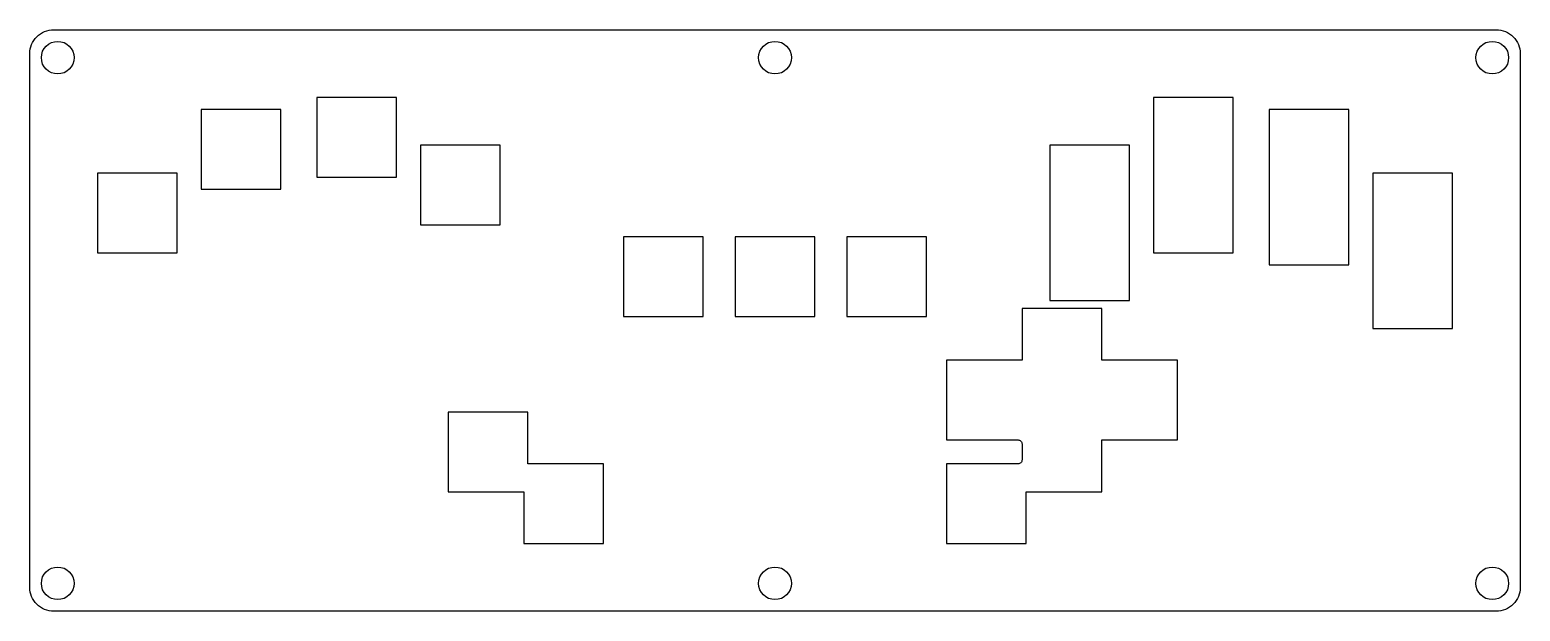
# Model space of a CAD drawing. Header units: millimetres. Extents: x 0 to 374, y 0 to 146.
import ezdxf

# ---------------------------------------------------------------- set-up
doc = ezdxf.new("R2010")
doc.units = ezdxf.units.MM
doc.layers.get('0').update_dxf_attribs({"linetype": 'CONTINUOUS'})

msp = doc.modelspace()

# ---------------------------------------------------------------- linework, layer by layer
for points in [[(368, 0), (6, 0, -0.414214), (0, 6), (0, 140, -0.414214), (6, 146), (368, 146, -0.414214), (374, 140), (374, 6, -0.414214)], [(269, 76), (249, 76), (249, 63), (230, 63), (230, 43), (248, 43, -0.414214), (249, 42), (249, 38, -0.414214), (248, 37), (230, 37), (230, 17), (250, 17), (250, 30), (269, 30), (269, 43), (288, 43), (288, 63), (269, 63)]]:
    msp.add_lwpolyline(points, format="xyb", close=True)
for points in [[(92, 129), (72, 129), (72, 109), (92, 109)], [(302, 129), (282, 129), (282, 90), (302, 90)], [(63, 126), (43, 126), (43, 106), (63, 106)], [(331, 126), (311, 126), (311, 87), (331, 87)], [(118, 117), (98, 117), (98, 97), (118, 97)], [(256, 78), (276, 78), (276, 117), (256, 117)], [(37, 110), (17, 110), (17, 90), (37, 90)], [(357, 110), (337, 110), (337, 71), (357, 71)], [(169, 94), (149, 94), (149, 74), (169, 74)], [(197, 94), (177, 94), (177, 74), (197, 74)], [(225, 94), (205, 94), (205, 74), (225, 74)], [(125, 50), (105, 50), (105, 30), (124, 30), (124, 17), (144, 17), (144, 37), (125, 37)]]:
    msp.add_lwpolyline(points, close=True)
for centre in [(7, 139), (187, 139), (367, 139), (7, 7), (187, 7), (367, 7)]:
    msp.add_circle(centre, 4.1)

doc.saveas('drawing.dxf')
